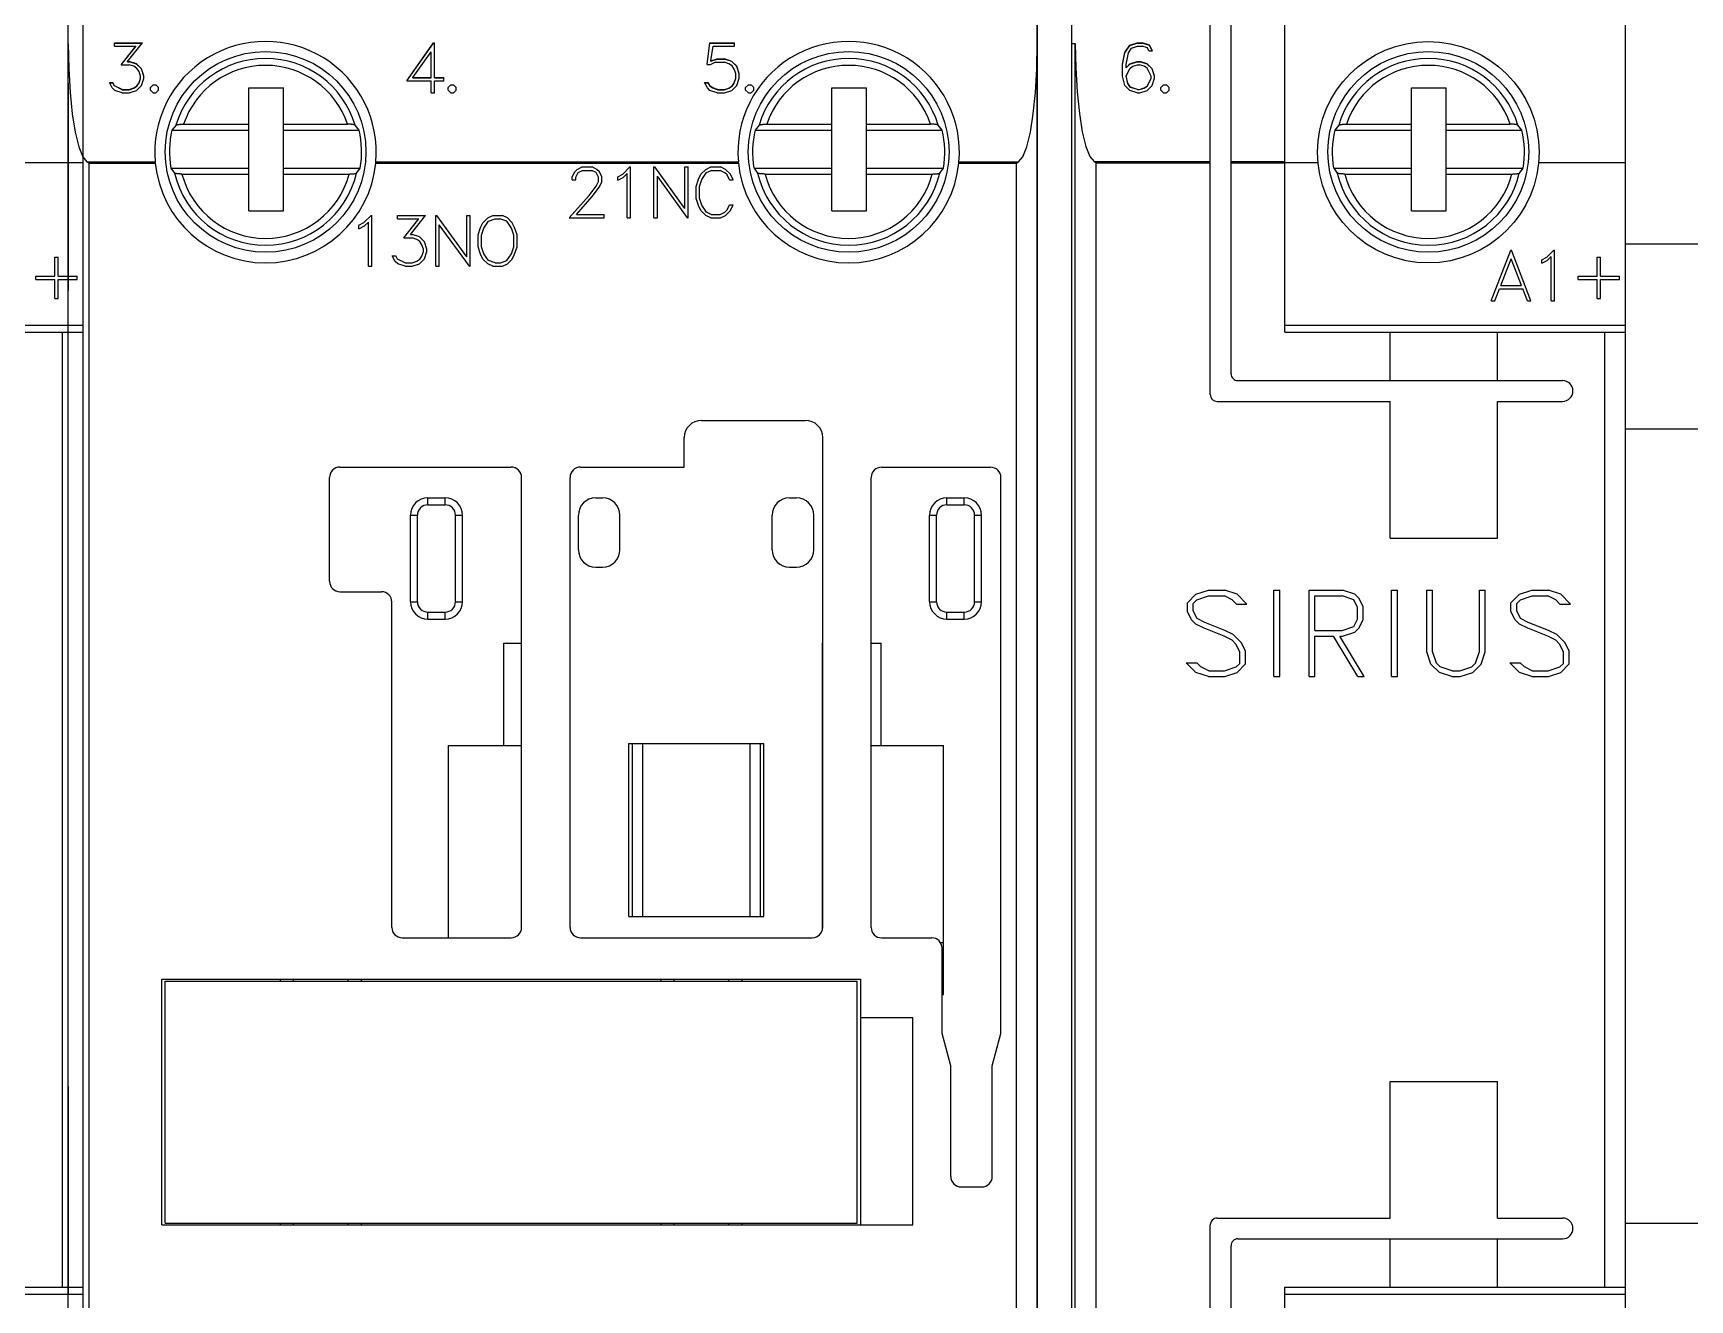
# Model space of a CAD drawing. Header units: millimetres. Extents: x -72 to 2978, y -1067 to 2817.
# Drawn here: x 362.91 to 410.79, y -822.87 to -786.27 of the extents above; entities that cross this region are included whole.
import ezdxf

# ---------------------------------------------------------------- set-up
doc = ezdxf.new("R2010")
doc.units = ezdxf.units.MM
doc.layers.add('10000_FRONT', color=7, linetype='Continuous')

msp = doc.modelspace()

# ---------------------------------------------------------------- linework, layer by layer
for p, q in [((363.928, -787.71), (363.928, -793.71)), ((364.363, -793.71), (364.363, -787.71)), ((408.928, -793.71), (408.928, -787.71)), ((363.928, -816.71), (363.928, -822.71)), ((364.363, -822.71), (364.363, -816.71)), ((408.928, -822.71), (408.928, -816.71))]:
    msp.add_line(p, q)
at = {"color": 6}
for p, q in [((408.928, -792.359), (414.672, -792.359)), ((408.928, -797.699), (414.672, -797.699)), ((408.928, -820.659), (414.672, -820.659))]:
    msp.add_line(p, q, dxfattribs=at)
at = {"layer": '10000_FRONT', "color": 7, "linetype": 'Continuous', "lineweight": 25}
for p, q in [((392.928, -837.209), (392.928, -780.209)), ((391.928, -836.009), (391.928, -781.409)), ((363.928, -836.189), (363.928, -782.209)), ((391.938, -832.699), (391.938, -784.699)), ((364.363, -790.009), (364.363, -786.012)), ((396.928, -789.979), (396.928, -786.027)), ((397.528, -789.979), (397.528, -786.027)), ((399.078, -789.979), (399.078, -786.027)), ((408.928, -790.009), (408.928, -786.012)), ((365.261, -786.545), (366.069, -786.545)), ((365.261, -786.641), (365.261, -786.545)), ((365.639, -787.084), (366.069, -786.545)), ((373.707, -787.648), (374.485, -786.545)), ((374.485, -786.545), (374.508, -786.545)), ((374.485, -786.554), (374.485, -786.545)), ((374.508, -787.552), (374.508, -786.545)), ((382.392, -787.178), (382.463, -786.545)), ((382.463, -786.545), (383.179, -786.545)), ((382.463, -786.554), (382.463, -786.545)), ((383.179, -786.641), (383.179, -786.545)), ((394.605, -786.614), (394.818, -786.544)), ((394.818, -786.544), (394.96, -786.544)), ((394.818, -786.554), (394.818, -786.544)), ((395.175, -786.614), (394.96, -786.544)), ((394.96, -786.554), (394.96, -786.544)), ((365.261, -786.554), (366.062, -786.554)), ((365.261, -786.641), (365.877, -786.641)), ((365.452, -787.183), (365.877, -786.641)), ((365.458, -787.183), (365.877, -786.651)), ((365.877, -786.651), (365.877, -786.641)), ((373.712, -787.648), (374.485, -786.554)), ((373.885, -787.552), (374.41, -786.807)), ((374.41, -787.552), (374.41, -786.807)), ((374.485, -786.554), (374.508, -786.554)), ((382.393, -787.178), (382.463, -786.554)), ((382.463, -786.554), (383.179, -786.554)), ((382.497, -787.073), (382.56, -786.641)), ((382.497, -787.073), (382.682, -787.014)), ((382.497, -787.082), (382.682, -787.022)), ((382.56, -786.641), (383.179, -786.641)), ((382.682, -787.014), (382.891, -787.014)), ((382.682, -787.022), (382.682, -787.014)), ((382.682, -787.022), (382.891, -787.022)), ((383.103, -787.083), (382.891, -787.014)), ((382.891, -787.022), (382.891, -787.014)), ((383.103, -787.091), (382.891, -787.022)), ((392.928, -786.57), (393.028, -786.57)), ((393.028, -830.848), (393.028, -786.57)), ((394.393, -787.165), (394.461, -786.824)), ((394.393, -787.173), (394.461, -786.834)), ((394.461, -786.824), (394.605, -786.614)), ((394.461, -786.834), (394.605, -786.624)), ((394.461, -786.834), (394.461, -786.824)), ((394.493, -787.17), (394.562, -786.835)), ((394.562, -786.835), (394.654, -786.699)), ((394.605, -786.624), (394.818, -786.554)), ((394.605, -786.624), (394.605, -786.614)), ((394.654, -786.699), (394.822, -786.642)), ((394.818, -786.554), (394.96, -786.554)), ((394.822, -786.642), (394.955, -786.642)), ((395.11, -786.695), (394.955, -786.642)), ((395.175, -786.624), (394.96, -786.554)), ((395.153, -786.778), (395.11, -786.695)), ((395.153, -786.778), (395.258, -786.778)), ((395.258, -786.778), (395.175, -786.614)), ((395.175, -786.624), (395.175, -786.614)), ((395.253, -786.778), (395.175, -786.624)), ((365.452, -787.183), (365.687, -787.183)), ((365.639, -787.084), (365.691, -787.084)), ((365.639, -787.093), (365.639, -787.084)), ((365.639, -787.093), (365.691, -787.093)), ((365.818, -787.227), (365.687, -787.183)), ((365.903, -787.154), (365.691, -787.084)), ((365.691, -787.093), (365.691, -787.084)), ((365.903, -787.162), (365.691, -787.093)), ((365.91, -787.287), (365.818, -787.227)), ((366.046, -787.295), (365.903, -787.154)), ((365.903, -787.162), (365.903, -787.154)), ((366.046, -787.303), (365.903, -787.162)), ((365.972, -787.378), (365.91, -787.287)), ((366.017, -787.508), (365.972, -787.378)), ((366.017, -787.571), (366.017, -787.508)), ((366.116, -787.503), (366.046, -787.295)), ((366.046, -787.303), (366.046, -787.295)), ((366.116, -787.511), (366.046, -787.303)), ((366.116, -787.575), (366.116, -787.503)), ((382.392, -787.178), (382.482, -787.178)), ((382.482, -787.178), (382.618, -787.11)), ((382.497, -787.082), (382.497, -787.073)), ((382.618, -787.11), (382.887, -787.11)), ((383.018, -787.155), (382.887, -787.11)), ((383.11, -787.216), (383.018, -787.155)), ((383.246, -787.224), (383.103, -787.083)), ((383.103, -787.091), (383.103, -787.083)), ((383.246, -787.233), (383.103, -787.091)), ((383.172, -787.307), (383.11, -787.216)), ((383.217, -787.437), (383.172, -787.307)), ((383.217, -787.569), (383.217, -787.437)), ((383.316, -787.433), (383.246, -787.224)), ((383.246, -787.233), (383.246, -787.224)), ((383.316, -787.441), (383.246, -787.233)), ((383.316, -787.573), (383.316, -787.433)), ((394.393, -787.507), (394.393, -787.165)), ((394.463, -787.783), (394.393, -787.507)), ((394.493, -787.266), (394.607, -787.154)), ((394.493, -787.274), (394.607, -787.162)), ((394.493, -787.266), (394.493, -787.17)), ((394.493, -787.274), (394.493, -787.266)), ((394.493, -787.506), (394.609, -787.278)), ((394.546, -787.714), (394.493, -787.506)), ((394.493, -787.514), (394.493, -787.506)), ((394.607, -787.154), (394.818, -787.084)), ((394.607, -787.162), (394.818, -787.093)), ((394.607, -787.162), (394.607, -787.154)), ((394.609, -787.278), (394.691, -787.226)), ((394.691, -787.226), (394.822, -787.182)), ((394.818, -787.084), (394.891, -787.084)), ((394.818, -787.093), (394.818, -787.084)), ((394.818, -787.093), (394.891, -787.093)), ((394.822, -787.182), (394.887, -787.182)), ((395.018, -787.226), (394.887, -787.182)), ((395.103, -787.154), (394.891, -787.084)), ((394.891, -787.093), (394.891, -787.084)), ((395.103, -787.162), (394.891, -787.093)), ((395.101, -787.278), (395.018, -787.226)), ((395.217, -787.508), (395.101, -787.278)), ((395.246, -787.295), (395.103, -787.154)), ((395.103, -787.162), (395.103, -787.154)), ((395.246, -787.303), (395.103, -787.162)), ((395.217, -787.567), (395.217, -787.508)), ((395.316, -787.503), (395.246, -787.295)), ((395.246, -787.303), (395.246, -787.295)), ((395.316, -787.511), (395.246, -787.303)), ((395.316, -787.574), (395.316, -787.503)), ((365.195, -787.853), (365.115, -787.694)), ((365.115, -787.694), (365.218, -787.694)), ((365.119, -787.701), (365.218, -787.701)), ((365.27, -787.924), (365.195, -787.853)), ((365.265, -787.788), (365.218, -787.694)), ((365.218, -787.701), (365.218, -787.694)), ((365.265, -787.795), (365.218, -787.701)), ((365.487, -787.896), (365.265, -787.788)), ((365.265, -787.795), (365.265, -787.788)), ((365.487, -787.903), (365.265, -787.795)), ((365.482, -787.993), (365.27, -787.924)), ((365.487, -787.896), (365.687, -787.896)), ((365.487, -787.903), (365.487, -787.896)), ((365.487, -787.903), (365.687, -787.903)), ((365.687, -787.896), (365.818, -787.851)), ((365.687, -787.903), (365.818, -787.858)), ((365.687, -787.903), (365.687, -787.896)), ((365.691, -787.993), (365.903, -787.923)), ((365.818, -787.851), (365.91, -787.792)), ((365.818, -787.858), (365.91, -787.798)), ((365.818, -787.858), (365.818, -787.851)), ((365.903, -787.923), (366.046, -787.783)), ((365.91, -787.792), (365.972, -787.701)), ((365.91, -787.798), (365.972, -787.708)), ((365.91, -787.798), (365.91, -787.792)), ((365.972, -787.701), (366.017, -787.571)), ((365.972, -787.708), (366.017, -787.578)), ((365.972, -787.708), (365.972, -787.701)), ((366.017, -787.578), (366.017, -787.571)), ((366.046, -787.783), (366.116, -787.575)), ((366.301, -787.836), (366.38, -787.758)), ((366.301, -787.843), (366.38, -787.765)), ((366.301, -787.915), (366.301, -787.836)), ((366.38, -787.993), (366.301, -787.915)), ((366.38, -787.758), (366.46, -787.758)), ((366.38, -787.765), (366.38, -787.758)), ((366.38, -787.765), (366.46, -787.765)), ((366.539, -787.836), (366.46, -787.758)), ((366.46, -787.765), (366.46, -787.758)), ((366.539, -787.843), (366.46, -787.765)), ((366.46, -787.993), (366.539, -787.915)), ((366.539, -787.915), (366.539, -787.836)), ((369.143, -787.849), (370.143, -787.849)), ((369.143, -791.399), (369.143, -787.849)), ((370.143, -791.399), (370.143, -787.849)), ((373.707, -787.648), (374.41, -787.648)), ((373.885, -787.552), (374.41, -787.552)), ((373.885, -787.559), (373.885, -787.552)), ((373.885, -787.559), (374.41, -787.559)), ((374.41, -787.559), (374.41, -787.552)), ((374.41, -787.993), (374.41, -787.648)), ((374.508, -787.552), (374.783, -787.552)), ((374.508, -787.559), (374.508, -787.552)), ((374.508, -787.559), (374.783, -787.559)), ((374.508, -787.648), (374.783, -787.648)), ((374.508, -787.993), (374.508, -787.648)), ((374.783, -787.648), (374.783, -787.552)), ((374.901, -787.836), (374.98, -787.758)), ((374.901, -787.843), (374.98, -787.765)), ((374.901, -787.915), (374.901, -787.836)), ((374.98, -787.993), (374.901, -787.915)), ((374.98, -787.758), (375.06, -787.758)), ((374.98, -787.765), (374.98, -787.758)), ((374.98, -787.765), (375.06, -787.765)), ((375.139, -787.836), (375.06, -787.758)), ((375.06, -787.765), (375.06, -787.758)), ((375.139, -787.843), (375.06, -787.765)), ((375.06, -787.993), (375.139, -787.915)), ((375.139, -787.915), (375.139, -787.836)), ((382.395, -787.853), (382.315, -787.694)), ((382.315, -787.694), (382.418, -787.694)), ((382.319, -787.701), (382.418, -787.701)), ((382.47, -787.924), (382.395, -787.853)), ((382.472, -787.799), (382.418, -787.694)), ((382.418, -787.701), (382.418, -787.694)), ((382.472, -787.806), (382.418, -787.701)), ((382.682, -787.993), (382.47, -787.924)), ((382.554, -787.851), (382.472, -787.799)), ((382.472, -787.806), (382.472, -787.799)), ((382.554, -787.858), (382.472, -787.806)), ((382.685, -787.896), (382.554, -787.851)), ((382.554, -787.858), (382.554, -787.851)), ((382.685, -787.903), (382.554, -787.858)), ((382.685, -787.896), (382.887, -787.896)), ((382.685, -787.903), (382.685, -787.896)), ((382.685, -787.903), (382.887, -787.903)), ((382.887, -787.896), (383.013, -787.856)), ((382.887, -787.903), (383.013, -787.862)), ((382.887, -787.903), (382.887, -787.896)), ((382.891, -787.993), (383.103, -787.923)), ((383.013, -787.856), (383.118, -787.781)), ((383.013, -787.862), (383.118, -787.788)), ((383.013, -787.862), (383.013, -787.856)), ((383.103, -787.923), (383.246, -787.782)), ((383.118, -787.781), (383.157, -787.723)), ((383.118, -787.788), (383.157, -787.73)), ((383.118, -787.788), (383.118, -787.781)), ((383.157, -787.723), (383.217, -787.569)), ((383.157, -787.73), (383.217, -787.576)), ((383.157, -787.73), (383.157, -787.723)), ((383.217, -787.576), (383.217, -787.569)), ((383.246, -787.782), (383.316, -787.573)), ((383.501, -787.836), (383.58, -787.758)), ((383.501, -787.843), (383.58, -787.765)), ((383.501, -787.915), (383.501, -787.836)), ((383.58, -787.993), (383.501, -787.915)), ((383.58, -787.758), (383.66, -787.758)), ((383.58, -787.765), (383.58, -787.758)), ((383.58, -787.765), (383.66, -787.765)), ((383.739, -787.836), (383.66, -787.758)), ((383.66, -787.765), (383.66, -787.758)), ((383.739, -787.843), (383.66, -787.765)), ((383.66, -787.993), (383.739, -787.915)), ((383.739, -787.915), (383.739, -787.836)), ((385.993, -787.849), (386.993, -787.849)), ((385.993, -791.399), (385.993, -787.849)), ((386.993, -791.399), (386.993, -787.849)), ((394.607, -787.923), (394.463, -787.783)), ((394.546, -787.722), (394.493, -787.514)), ((394.624, -787.829), (394.546, -787.714)), ((394.546, -787.722), (394.546, -787.714)), ((394.624, -787.836), (394.546, -787.722)), ((394.818, -787.993), (394.607, -787.923)), ((394.822, -787.894), (394.624, -787.829)), ((394.624, -787.836), (394.624, -787.829)), ((394.822, -787.901), (394.624, -787.836)), ((394.822, -787.894), (394.887, -787.894)), ((394.822, -787.901), (394.822, -787.894)), ((394.822, -787.901), (394.887, -787.901)), ((394.887, -787.894), (395.018, -787.849)), ((394.887, -787.901), (395.018, -787.856)), ((394.887, -787.901), (394.887, -787.894)), ((394.891, -787.993), (395.103, -787.923)), ((395.018, -787.849), (395.101, -787.797)), ((395.018, -787.856), (395.101, -787.805)), ((395.018, -787.856), (395.018, -787.849)), ((395.101, -787.797), (395.217, -787.567)), ((395.101, -787.805), (395.217, -787.575)), ((395.101, -787.805), (395.101, -787.797)), ((395.103, -787.923), (395.246, -787.783)), ((395.217, -787.575), (395.217, -787.567)), ((395.246, -787.783), (395.316, -787.574)), ((395.501, -787.836), (395.58, -787.758)), ((395.501, -787.843), (395.58, -787.765)), ((395.501, -787.915), (395.501, -787.836)), ((395.58, -787.993), (395.501, -787.915)), ((395.58, -787.758), (395.66, -787.758)), ((395.58, -787.765), (395.58, -787.758)), ((395.58, -787.765), (395.66, -787.765)), ((395.739, -787.836), (395.66, -787.758)), ((395.66, -787.765), (395.66, -787.758)), ((395.739, -787.843), (395.66, -787.765)), ((395.66, -787.993), (395.739, -787.915)), ((395.739, -787.915), (395.739, -787.836)), ((402.743, -787.849), (403.743, -787.849)), ((402.743, -791.399), (402.743, -787.849)), ((403.743, -791.399), (403.743, -787.849)), ((365.482, -787.993), (365.691, -787.993)), ((366.38, -787.993), (366.46, -787.993)), ((374.41, -787.993), (374.508, -787.993)), ((374.98, -787.993), (375.06, -787.993)), ((382.682, -787.993), (382.891, -787.993)), ((383.58, -787.993), (383.66, -787.993)), ((394.818, -787.993), (394.891, -787.993)), ((395.58, -787.993), (395.66, -787.993)), ((367.041, -788.928), (366.925, -789.069)), ((367.041, -788.928), (367.044, -788.925)), ((367.044, -788.925), (367.048, -788.923)), ((367.048, -788.923), (367.053, -788.92)), ((367.053, -788.92), (367.06, -788.918)), ((367.06, -788.918), (367.067, -788.916)), ((367.067, -788.916), (367.076, -788.914)), ((367.076, -788.914), (367.087, -788.911)), ((367.087, -788.911), (367.097, -788.91)), ((367.097, -788.91), (367.109, -788.908)), ((367.109, -788.908), (367.121, -788.906)), ((367.121, -788.906), (367.135, -788.905)), ((367.135, -788.905), (367.149, -788.903)), ((367.149, -788.903), (367.164, -788.902)), ((367.164, -788.902), (367.179, -788.901)), ((367.179, -788.901), (367.194, -788.9)), ((367.194, -788.9), (367.21, -788.9)), ((367.21, -788.9), (367.227, -788.899)), ((367.227, -788.899), (367.244, -788.899)), ((367.244, -788.899), (367.26, -788.899)), ((367.26, -788.899), (369.143, -788.899)), ((370.143, -788.899), (371.997, -788.899)), ((372.01, -788.899), (371.997, -788.899)), ((372.024, -788.899), (372.01, -788.899)), ((372.038, -788.899), (372.024, -788.899)), ((372.051, -788.9), (372.038, -788.899)), ((372.065, -788.9), (372.051, -788.9)), ((372.077, -788.901), (372.065, -788.9)), ((372.089, -788.902), (372.077, -788.901)), ((372.102, -788.903), (372.089, -788.902)), ((372.114, -788.904), (372.102, -788.903)), ((372.126, -788.905), (372.114, -788.904)), ((372.137, -788.906), (372.126, -788.905)), ((372.147, -788.908), (372.137, -788.906)), ((372.156, -788.909), (372.147, -788.908)), ((372.166, -788.911), (372.156, -788.909)), ((372.174, -788.912), (372.166, -788.911)), ((372.183, -788.914), (372.174, -788.912)), ((372.19, -788.916), (372.183, -788.914)), ((372.196, -788.918), (372.19, -788.916)), ((372.202, -788.919), (372.196, -788.918)), ((372.206, -788.921), (372.202, -788.919)), ((372.21, -788.923), (372.206, -788.921)), ((372.214, -788.926), (372.21, -788.923)), ((372.216, -788.928), (372.214, -788.926)), ((372.332, -789.069), (372.216, -788.928)), ((383.891, -788.928), (383.775, -789.069)), ((383.891, -788.928), (383.894, -788.925)), ((383.894, -788.925), (383.898, -788.923)), ((383.898, -788.923), (383.903, -788.92)), ((383.903, -788.92), (383.91, -788.918)), ((383.91, -788.918), (383.917, -788.916)), ((383.917, -788.916), (383.926, -788.914)), ((383.926, -788.914), (383.937, -788.911)), ((383.937, -788.911), (383.947, -788.91)), ((383.947, -788.91), (383.959, -788.908)), ((383.959, -788.908), (383.971, -788.906)), ((383.971, -788.906), (383.985, -788.905)), ((383.985, -788.905), (383.999, -788.903)), ((383.999, -788.903), (384.014, -788.902)), ((384.014, -788.902), (384.029, -788.901)), ((384.029, -788.901), (384.044, -788.9)), ((384.044, -788.9), (384.06, -788.9)), ((384.06, -788.9), (384.077, -788.899)), ((384.077, -788.899), (384.094, -788.899)), ((384.094, -788.899), (384.11, -788.899)), ((384.11, -788.899), (385.993, -788.899)), ((386.993, -788.899), (388.847, -788.899)), ((388.86, -788.899), (388.847, -788.899)), ((388.874, -788.899), (388.86, -788.899)), ((388.888, -788.899), (388.874, -788.899)), ((388.901, -788.9), (388.888, -788.899)), ((388.915, -788.9), (388.901, -788.9)), ((388.927, -788.901), (388.915, -788.9)), ((388.939, -788.902), (388.927, -788.901)), ((388.952, -788.903), (388.939, -788.902)), ((388.964, -788.904), (388.952, -788.903)), ((388.976, -788.905), (388.964, -788.904)), ((388.987, -788.906), (388.976, -788.905)), ((388.997, -788.908), (388.987, -788.906)), ((389.006, -788.909), (388.997, -788.908)), ((389.016, -788.911), (389.006, -788.909)), ((389.024, -788.912), (389.016, -788.911)), ((389.033, -788.914), (389.024, -788.912)), ((389.04, -788.916), (389.033, -788.914)), ((389.046, -788.918), (389.04, -788.916)), ((389.052, -788.919), (389.046, -788.918)), ((389.056, -788.921), (389.052, -788.919)), ((389.06, -788.923), (389.056, -788.921)), ((389.064, -788.926), (389.06, -788.923)), ((389.066, -788.928), (389.064, -788.926)), ((389.182, -789.069), (389.066, -788.928)), ((400.641, -788.928), (400.525, -789.069)), ((400.641, -788.928), (400.644, -788.925)), ((400.644, -788.925), (400.648, -788.923)), ((400.648, -788.923), (400.653, -788.92)), ((400.653, -788.92), (400.66, -788.918)), ((400.66, -788.918), (400.667, -788.916)), ((400.667, -788.916), (400.676, -788.914)), ((400.676, -788.914), (400.687, -788.911)), ((400.687, -788.911), (400.697, -788.91)), ((400.697, -788.91), (400.709, -788.908)), ((400.709, -788.908), (400.721, -788.906)), ((400.721, -788.906), (400.735, -788.905)), ((400.735, -788.905), (400.749, -788.903)), ((400.749, -788.903), (400.764, -788.902)), ((400.764, -788.902), (400.779, -788.901)), ((400.779, -788.901), (400.794, -788.9)), ((400.794, -788.9), (400.81, -788.9)), ((400.81, -788.9), (400.827, -788.899)), ((400.827, -788.899), (400.844, -788.899)), ((400.844, -788.899), (400.86, -788.899)), ((400.86, -788.899), (402.743, -788.899)), ((403.743, -788.899), (405.597, -788.899)), ((405.61, -788.899), (405.597, -788.899)), ((405.624, -788.899), (405.61, -788.899)), ((405.638, -788.899), (405.624, -788.899)), ((405.651, -788.9), (405.638, -788.899)), ((405.665, -788.9), (405.651, -788.9)), ((405.677, -788.901), (405.665, -788.9)), ((405.689, -788.902), (405.677, -788.901)), ((405.702, -788.903), (405.689, -788.902)), ((405.714, -788.904), (405.702, -788.903)), ((405.726, -788.905), (405.714, -788.904)), ((405.737, -788.906), (405.726, -788.905)), ((405.747, -788.908), (405.737, -788.906)), ((405.756, -788.909), (405.747, -788.908)), ((405.766, -788.911), (405.756, -788.909)), ((405.774, -788.912), (405.766, -788.911)), ((405.783, -788.914), (405.774, -788.912)), ((405.79, -788.916), (405.783, -788.914)), ((405.796, -788.918), (405.79, -788.916)), ((405.802, -788.919), (405.796, -788.918)), ((405.806, -788.921), (405.802, -788.919)), ((405.81, -788.923), (405.806, -788.921)), ((405.814, -788.926), (405.81, -788.923)), ((405.816, -788.928), (405.814, -788.926)), ((405.932, -789.069), (405.816, -788.928)), ((366.925, -789.069), (369.143, -789.069)), ((370.143, -789.069), (372.332, -789.069)), ((383.775, -789.069), (385.993, -789.069)), ((386.993, -789.069), (389.182, -789.069)), ((400.525, -789.069), (402.743, -789.069)), ((403.743, -789.069), (405.932, -789.069)), ((361.849, -790.009), (364.363, -790.009)), ((364.363, -794.709), (364.363, -790.009)), ((364.477, -789.995), (364.468, -789.99)), ((364.468, -789.99), (366.441, -789.99)), ((364.486, -790), (364.477, -789.995)), ((364.495, -790.005), (364.486, -790)), ((364.503, -790.01), (364.495, -790.005)), ((364.512, -790.015), (364.503, -790.01)), ((364.52, -790.02), (364.512, -790.015)), ((364.528, -790.025), (364.52, -790.02)), ((364.528, -790.025), (366.444, -790.025)), ((364.528, -827.393), (364.528, -790.025)), ((366.441, -789.995), (366.441, -789.99)), ((366.442, -790), (366.441, -789.995)), ((366.442, -790.005), (366.442, -790)), ((366.443, -790.01), (366.442, -790.005)), ((366.443, -790.015), (366.443, -790.01)), ((366.444, -790.02), (366.443, -790.015)), ((366.444, -790.025), (366.444, -790.02)), ((366.893, -790.169), (369.143, -790.169)), ((366.893, -790.169), (366.998, -790.31)), ((367.001, -790.312), (366.999, -790.31)), ((367.004, -790.314), (367.001, -790.312)), ((367.007, -790.316), (367.004, -790.314)), ((367.012, -790.318), (367.007, -790.316)), ((367.017, -790.32), (367.012, -790.318)), ((367.023, -790.322), (367.017, -790.32)), ((367.03, -790.324), (367.023, -790.322)), ((367.038, -790.325), (367.03, -790.324)), ((367.046, -790.327), (367.038, -790.325)), ((367.055, -790.329), (367.046, -790.327)), ((367.064, -790.33), (367.055, -790.329)), ((367.074, -790.331), (367.064, -790.33)), ((367.085, -790.333), (367.074, -790.331)), ((367.097, -790.334), (367.085, -790.333)), ((367.109, -790.335), (367.097, -790.334)), ((367.121, -790.336), (367.109, -790.335)), ((367.133, -790.337), (367.121, -790.336)), ((367.145, -790.337), (367.133, -790.337)), ((367.158, -790.338), (367.145, -790.337)), ((367.171, -790.338), (367.158, -790.338)), ((367.185, -790.339), (367.171, -790.338)), ((367.199, -790.339), (367.185, -790.339)), ((367.212, -790.339), (367.199, -790.339)), ((367.212, -790.339), (369.143, -790.339)), ((370.143, -790.169), (372.364, -790.169)), ((370.143, -790.339), (372.045, -790.339)), ((372.045, -790.339), (372.061, -790.339)), ((372.061, -790.339), (372.077, -790.338)), ((372.077, -790.338), (372.094, -790.338)), ((372.094, -790.338), (372.11, -790.337)), ((372.11, -790.337), (372.125, -790.336)), ((372.125, -790.336), (372.139, -790.335)), ((372.139, -790.335), (372.154, -790.334)), ((372.154, -790.334), (372.168, -790.333)), ((372.168, -790.333), (372.181, -790.331)), ((372.181, -790.331), (372.193, -790.33)), ((372.193, -790.33), (372.204, -790.328)), ((372.204, -790.328), (372.215, -790.326)), ((372.215, -790.326), (372.225, -790.324)), ((372.225, -790.324), (372.233, -790.322)), ((372.233, -790.322), (372.241, -790.32)), ((372.241, -790.32), (372.247, -790.318)), ((372.247, -790.318), (372.252, -790.315)), ((372.252, -790.315), (372.256, -790.313)), ((372.256, -790.313), (372.258, -790.31)), ((372.258, -790.31), (372.364, -790.169)), ((372.813, -790.02), (372.814, -790.015)), ((372.813, -790.025), (372.813, -790.02)), ((372.813, -790.025), (383.294, -790.025)), ((372.814, -790.01), (372.815, -790.005)), ((372.814, -790.015), (372.814, -790.01)), ((372.815, -790), (372.816, -789.995)), ((372.815, -790.005), (372.815, -790)), ((372.816, -789.99), (383.291, -789.99)), ((372.816, -789.995), (372.816, -789.99)), ((378.493, -790.42), (378.563, -790.277)), ((378.563, -790.277), (378.636, -790.206)), ((378.593, -790.428), (378.658, -790.299)), ((378.636, -790.206), (378.78, -790.136)), ((378.658, -790.299), (378.787, -790.234)), ((378.78, -790.136), (379.062, -790.136)), ((378.787, -790.234), (379.053, -790.234)), ((379.184, -790.299), (379.053, -790.234)), ((379.205, -790.207), (379.062, -790.136)), ((379.248, -790.428), (379.184, -790.299)), ((379.277, -790.278), (379.205, -790.207)), ((379.348, -790.422), (379.277, -790.278)), ((379.805, -790.416), (379.948, -790.343)), ((379.948, -790.343), (380.157, -790.136)), ((379.967, -790.439), (380.079, -790.326)), ((380.079, -791.606), (380.079, -790.326)), ((380.157, -790.136), (380.177, -790.136)), ((380.177, -791.606), (380.177, -790.136)), ((380.852, -790.136), (380.875, -790.136)), ((380.852, -791.606), (380.852, -790.136)), ((381.747, -791.337), (380.875, -790.136)), ((381.747, -790.136), (381.845, -790.136)), ((381.747, -791.337), (381.747, -790.136)), ((381.845, -791.606), (381.845, -790.136)), ((382.141, -790.488), (382.208, -790.347)), ((382.208, -790.347), (382.35, -790.207)), ((382.236, -790.501), (382.369, -790.299)), ((382.35, -790.207), (382.492, -790.136)), ((382.369, -790.299), (382.501, -790.234)), ((382.492, -790.136), (382.775, -790.136)), ((382.501, -790.234), (382.767, -790.234)), ((382.898, -790.301), (382.767, -790.234)), ((382.918, -790.206), (382.775, -790.136)), ((382.963, -790.366), (382.898, -790.301)), ((383.059, -790.346), (382.918, -790.206)), ((383.036, -790.509), (382.963, -790.366)), ((383.139, -790.509), (383.059, -790.346)), ((383.291, -789.995), (383.291, -789.99)), ((383.292, -790), (383.291, -789.995)), ((383.292, -790.005), (383.292, -790)), ((383.293, -790.01), (383.292, -790.005)), ((383.293, -790.015), (383.293, -790.01)), ((383.294, -790.02), (383.293, -790.015)), ((383.294, -790.025), (383.294, -790.02)), ((383.743, -790.169), (385.993, -790.169)), ((383.743, -790.169), (383.848, -790.31)), ((383.851, -790.312), (383.849, -790.31)), ((383.854, -790.314), (383.851, -790.312)), ((383.857, -790.316), (383.854, -790.314)), ((383.862, -790.318), (383.857, -790.316)), ((383.867, -790.32), (383.862, -790.318)), ((383.873, -790.322), (383.867, -790.32)), ((383.88, -790.324), (383.873, -790.322)), ((383.888, -790.325), (383.88, -790.324)), ((383.896, -790.327), (383.888, -790.325)), ((383.905, -790.329), (383.896, -790.327)), ((383.914, -790.33), (383.905, -790.329)), ((383.924, -790.331), (383.914, -790.33)), ((383.935, -790.333), (383.924, -790.331)), ((383.947, -790.334), (383.935, -790.333)), ((383.959, -790.335), (383.947, -790.334)), ((383.971, -790.336), (383.959, -790.335)), ((383.983, -790.337), (383.971, -790.336)), ((383.995, -790.337), (383.983, -790.337)), ((384.008, -790.338), (383.995, -790.337)), ((384.021, -790.338), (384.008, -790.338)), ((384.035, -790.339), (384.021, -790.338)), ((384.049, -790.339), (384.035, -790.339)), ((384.062, -790.339), (384.049, -790.339)), ((384.062, -790.339), (385.993, -790.339)), ((386.993, -790.169), (389.214, -790.169)), ((386.993, -790.339), (388.895, -790.339)), ((388.895, -790.339), (388.911, -790.339)), ((388.911, -790.339), (388.927, -790.338)), ((388.927, -790.338), (388.944, -790.338)), ((388.944, -790.338), (388.96, -790.337)), ((388.96, -790.337), (388.975, -790.336)), ((388.975, -790.336), (388.989, -790.335)), ((388.989, -790.335), (389.004, -790.334)), ((389.004, -790.334), (389.018, -790.333)), ((389.018, -790.333), (389.031, -790.331)), ((389.031, -790.331), (389.043, -790.33)), ((389.043, -790.33), (389.054, -790.328)), ((389.054, -790.328), (389.065, -790.326)), ((389.065, -790.326), (389.075, -790.324)), ((389.075, -790.324), (389.083, -790.322)), ((389.083, -790.322), (389.091, -790.32)), ((389.091, -790.32), (389.097, -790.318)), ((389.097, -790.318), (389.102, -790.315)), ((389.102, -790.315), (389.106, -790.313)), ((389.106, -790.313), (389.108, -790.31)), ((389.108, -790.31), (389.214, -790.169)), ((389.663, -790.02), (389.664, -790.015)), ((389.663, -790.025), (389.663, -790.02)), ((389.663, -790.025), (391.328, -790.025)), ((389.664, -790.01), (389.665, -790.005)), ((389.664, -790.015), (389.664, -790.01)), ((389.665, -790), (389.666, -789.995)), ((389.665, -790.005), (389.665, -790)), ((389.666, -789.99), (391.388, -789.99)), ((389.666, -789.995), (389.666, -789.99)), ((391.328, -790.025), (391.337, -790.02)), ((391.328, -827.393), (391.328, -790.025)), ((391.337, -790.02), (391.345, -790.015)), ((391.345, -790.015), (391.354, -790.01)), ((391.354, -790.01), (391.362, -790.005)), ((391.362, -790.005), (391.371, -790)), ((391.371, -790), (391.38, -789.995)), ((391.38, -789.995), (391.388, -789.99)), ((393.568, -789.979), (396.928, -789.979)), ((393.577, -789.984), (393.569, -789.979)), ((393.586, -789.989), (393.577, -789.984)), ((393.594, -789.994), (393.586, -789.989)), ((393.603, -789.999), (393.594, -789.994)), ((393.611, -790.004), (393.603, -789.999)), ((393.62, -790.009), (393.611, -790.004)), ((393.628, -790.014), (393.62, -790.009)), ((393.628, -790.014), (396.928, -790.014)), ((393.628, -827.404), (393.628, -790.014)), ((396.928, -790.014), (396.928, -789.979)), ((396.928, -796.709), (396.928, -790.014)), ((397.528, -789.979), (399.078, -789.979)), ((397.528, -790.014), (397.528, -789.979)), ((397.528, -790.014), (399.078, -790.014)), ((397.528, -796.109), (397.528, -790.014)), ((399.078, -790.014), (399.078, -789.979)), ((399.078, -790.009), (400.042, -790.009)), ((399.078, -794.909), (399.078, -790.014)), ((400.493, -790.169), (402.743, -790.169)), ((400.493, -790.169), (400.598, -790.31)), ((400.601, -790.312), (400.599, -790.31)), ((400.604, -790.314), (400.601, -790.312)), ((400.607, -790.316), (400.604, -790.314)), ((400.612, -790.318), (400.607, -790.316)), ((400.617, -790.32), (400.612, -790.318)), ((400.623, -790.322), (400.617, -790.32)), ((400.63, -790.324), (400.623, -790.322)), ((400.638, -790.325), (400.63, -790.324)), ((400.646, -790.327), (400.638, -790.325)), ((400.655, -790.329), (400.646, -790.327)), ((400.664, -790.33), (400.655, -790.329)), ((400.674, -790.331), (400.664, -790.33)), ((400.685, -790.333), (400.674, -790.331)), ((400.697, -790.334), (400.685, -790.333)), ((400.709, -790.335), (400.697, -790.334)), ((400.721, -790.336), (400.709, -790.335)), ((400.733, -790.337), (400.721, -790.336)), ((400.745, -790.337), (400.733, -790.337)), ((400.758, -790.338), (400.745, -790.337)), ((400.771, -790.338), (400.758, -790.338)), ((400.785, -790.339), (400.771, -790.338)), ((400.799, -790.339), (400.785, -790.339)), ((400.812, -790.339), (400.799, -790.339)), ((400.812, -790.339), (402.743, -790.339)), ((403.743, -790.169), (405.964, -790.169)), ((403.743, -790.339), (405.645, -790.339)), ((405.645, -790.339), (405.661, -790.339)), ((405.661, -790.339), (405.677, -790.338)), ((405.677, -790.338), (405.694, -790.338)), ((405.694, -790.338), (405.71, -790.337)), ((405.71, -790.337), (405.725, -790.336)), ((405.725, -790.336), (405.739, -790.335)), ((405.739, -790.335), (405.754, -790.334)), ((405.754, -790.334), (405.768, -790.333)), ((405.768, -790.333), (405.781, -790.331)), ((405.781, -790.331), (405.793, -790.33)), ((405.793, -790.33), (405.804, -790.328)), ((405.804, -790.328), (405.815, -790.326)), ((405.815, -790.326), (405.825, -790.324)), ((405.825, -790.324), (405.833, -790.322)), ((405.833, -790.322), (405.841, -790.32)), ((405.841, -790.32), (405.847, -790.318)), ((405.847, -790.318), (405.852, -790.315)), ((405.852, -790.315), (405.856, -790.313)), ((405.856, -790.313), (405.858, -790.31)), ((405.858, -790.31), (405.964, -790.169)), ((406.414, -790.009), (408.928, -790.009)), ((408.928, -794.709), (408.928, -790.009)), ((378.493, -790.509), (378.493, -790.42)), ((378.493, -790.509), (378.593, -790.509)), ((378.593, -790.509), (378.593, -790.428)), ((378.978, -790.963), (379.182, -790.691)), ((379.07, -790.985), (379.277, -790.708)), ((379.182, -790.691), (379.248, -790.557)), ((379.248, -790.557), (379.248, -790.428)), ((379.277, -790.708), (379.348, -790.567)), ((379.348, -790.567), (379.348, -790.422)), ((379.805, -790.519), (379.805, -790.416)), ((379.805, -790.519), (379.967, -790.439)), ((381.821, -791.606), (380.95, -790.405)), ((380.95, -791.606), (380.95, -790.405)), ((382.071, -790.698), (382.141, -790.488)), ((382.071, -791.044), (382.071, -790.698)), ((382.169, -790.701), (382.236, -790.501)), ((382.169, -791.04), (382.169, -790.701)), ((383.036, -790.509), (383.139, -790.509)), ((378.405, -791.606), (378.978, -790.963)), ((378.613, -791.508), (379.07, -790.985)), ((382.141, -791.253), (382.071, -791.044)), ((382.208, -791.395), (382.141, -791.253)), ((382.236, -791.241), (382.169, -791.04)), ((382.369, -791.443), (382.236, -791.241)), ((382.963, -791.376), (383.036, -791.233)), ((383.036, -791.233), (383.139, -791.233)), ((383.059, -791.396), (383.139, -791.233)), ((369.143, -791.399), (370.143, -791.399)), ((372.327, -791.816), (372.471, -791.743)), ((372.327, -791.919), (372.327, -791.816)), ((372.471, -791.743), (372.679, -791.536)), ((372.49, -791.839), (372.602, -791.726)), ((372.602, -793.006), (372.602, -791.726)), ((372.679, -791.536), (372.7, -791.536)), ((372.7, -793.006), (372.7, -791.536)), ((373.439, -791.536), (374.246, -791.536)), ((373.439, -791.634), (373.439, -791.536)), ((373.439, -791.634), (374.054, -791.634)), ((373.629, -792.184), (374.054, -791.634)), ((373.816, -792.084), (374.246, -791.536)), ((374.552, -791.536), (374.575, -791.536)), ((374.552, -793.006), (374.552, -791.536)), ((375.447, -792.737), (374.575, -791.536)), ((375.521, -793.006), (374.65, -791.805)), ((374.65, -793.006), (374.65, -791.805)), ((375.447, -791.536), (375.545, -791.536)), ((375.447, -792.737), (375.447, -791.536)), ((375.545, -793.006), (375.545, -791.536)), ((375.842, -791.888), (375.909, -791.747)), ((375.909, -791.747), (376.051, -791.607)), ((375.936, -791.902), (376.069, -791.702)), ((376.051, -791.607), (376.193, -791.536)), ((376.069, -791.702), (376.268, -791.635)), ((376.193, -791.536), (376.475, -791.536)), ((376.268, -791.635), (376.401, -791.635)), ((376.599, -791.702), (376.401, -791.635)), ((376.618, -791.607), (376.475, -791.536)), ((376.734, -791.902), (376.599, -791.702)), ((376.758, -791.747), (376.618, -791.607)), ((376.827, -791.888), (376.758, -791.747)), ((378.405, -791.606), (379.416, -791.606)), ((378.613, -791.508), (379.416, -791.508)), ((379.416, -791.606), (379.416, -791.508)), ((380.079, -791.606), (380.177, -791.606)), ((380.852, -791.606), (380.95, -791.606)), ((381.821, -791.606), (381.845, -791.606)), ((382.35, -791.535), (382.208, -791.395)), ((382.492, -791.606), (382.35, -791.535)), ((382.501, -791.508), (382.369, -791.443)), ((382.492, -791.606), (382.775, -791.606)), ((382.501, -791.508), (382.767, -791.508)), ((382.767, -791.508), (382.898, -791.441)), ((382.775, -791.606), (382.918, -791.536)), ((382.898, -791.441), (382.963, -791.376)), ((382.918, -791.536), (383.059, -791.396)), ((385.993, -791.399), (386.993, -791.399)), ((402.743, -791.399), (403.743, -791.399)), ((372.327, -791.919), (372.49, -791.839)), ((373.629, -792.184), (373.865, -792.184)), ((373.816, -792.084), (373.868, -792.084)), ((373.996, -792.229), (373.865, -792.184)), ((374.08, -792.154), (373.868, -792.084)), ((374.088, -792.289), (373.996, -792.229)), ((374.223, -792.298), (374.08, -792.154)), ((374.149, -792.382), (374.088, -792.289)), ((374.293, -792.509), (374.223, -792.298)), ((375.771, -792.098), (375.842, -791.888)), ((375.771, -792.444), (375.771, -792.098)), ((375.869, -792.102), (375.936, -791.902)), ((375.869, -792.441), (375.869, -792.102)), ((376.8, -792.102), (376.734, -791.902)), ((376.8, -792.441), (376.8, -792.102)), ((376.898, -792.098), (376.827, -791.888)), ((376.898, -792.444), (376.898, -792.098)), ((363.538, -792.746), (363.636, -792.746)), ((363.538, -793.292), (363.538, -792.746)), ((363.636, -793.292), (363.636, -792.746)), ((363.928, -792.299), (363.928, -792.299)), ((373.373, -792.864), (373.292, -792.702)), ((373.292, -792.702), (373.396, -792.702)), ((373.443, -792.798), (373.396, -792.702)), ((374.088, -792.802), (374.149, -792.71)), ((374.194, -792.513), (374.149, -792.382)), ((374.149, -792.71), (374.194, -792.577)), ((374.194, -792.577), (374.194, -792.513)), ((374.223, -792.793), (374.293, -792.581)), ((374.293, -792.581), (374.293, -792.509)), ((375.842, -792.653), (375.771, -792.444)), ((375.909, -792.795), (375.842, -792.653)), ((375.936, -792.641), (375.869, -792.441)), ((376.069, -792.841), (375.936, -792.641)), ((376.599, -792.841), (376.734, -792.641)), ((376.734, -792.641), (376.8, -792.441)), ((376.758, -792.795), (376.827, -792.653)), ((376.827, -792.653), (376.898, -792.444)), ((405.048, -794.006), (405.61, -792.536)), ((405.61, -792.536), (405.631, -792.536)), ((406.193, -794.006), (405.631, -792.536)), ((406.505, -792.816), (406.648, -792.743)), ((406.648, -792.743), (406.857, -792.536)), ((406.667, -792.839), (406.779, -792.726)), ((406.779, -794.006), (406.779, -792.726)), ((406.857, -792.536), (406.877, -792.536)), ((406.877, -794.006), (406.877, -792.536)), ((408.104, -792.746), (408.202, -792.746)), ((408.104, -793.292), (408.104, -792.746)), ((408.202, -793.292), (408.202, -792.746)), ((372.602, -793.006), (372.7, -793.006)), ((373.447, -792.936), (373.373, -792.864)), ((373.665, -792.908), (373.443, -792.798)), ((373.659, -793.006), (373.447, -792.936)), ((373.659, -793.006), (373.868, -793.006)), ((373.665, -792.908), (373.865, -792.908)), ((373.865, -792.908), (373.996, -792.862)), ((373.868, -793.006), (374.08, -792.935)), ((373.996, -792.862), (374.088, -792.802)), ((374.08, -792.935), (374.223, -792.793)), ((374.552, -793.006), (374.65, -793.006)), ((375.521, -793.006), (375.545, -793.006)), ((376.051, -792.935), (375.909, -792.795)), ((376.193, -793.006), (376.051, -792.935)), ((376.268, -792.908), (376.069, -792.841)), ((376.193, -793.006), (376.475, -793.006)), ((376.268, -792.908), (376.417, -792.908)), ((376.417, -792.908), (376.599, -792.841)), ((376.475, -793.006), (376.618, -792.935)), ((376.618, -792.935), (376.758, -792.795)), ((405.323, -793.558), (405.62, -792.793)), ((405.918, -793.558), (405.62, -792.793)), ((406.505, -792.919), (406.505, -792.816)), ((406.505, -792.919), (406.667, -792.839)), ((362.99, -793.292), (363.538, -793.292)), ((362.99, -793.39), (362.99, -793.292)), ((362.99, -793.39), (363.538, -793.39)), ((363.538, -793.936), (363.538, -793.39)), ((363.636, -793.292), (364.184, -793.292)), ((363.636, -793.39), (364.184, -793.39)), ((363.636, -793.936), (363.636, -793.39)), ((364.184, -793.39), (364.184, -793.292)), ((405.15, -794.006), (405.285, -793.656)), ((405.285, -793.656), (405.955, -793.656)), ((405.323, -793.558), (405.918, -793.558)), ((406.091, -794.006), (405.955, -793.656)), ((407.555, -793.292), (408.104, -793.292)), ((407.555, -793.39), (407.555, -793.292)), ((407.555, -793.39), (408.104, -793.39)), ((408.104, -793.936), (408.104, -793.39)), ((408.202, -793.292), (408.75, -793.292)), ((408.202, -793.39), (408.75, -793.39)), ((408.202, -793.936), (408.202, -793.39)), ((408.75, -793.39), (408.75, -793.292)), ((363.538, -793.936), (363.636, -793.936)), ((405.048, -794.006), (405.15, -794.006)), ((406.091, -794.006), (406.193, -794.006)), ((406.779, -794.006), (406.877, -794.006)), ((408.104, -793.936), (408.202, -793.936)), ((354.513, -794.709), (364.363, -794.709)), ((354.513, -794.909), (364.363, -794.909)), ((363.763, -822.509), (363.763, -794.909)), ((364.363, -794.909), (364.363, -794.709)), ((364.363, -822.509), (364.363, -794.909)), ((399.078, -794.709), (408.928, -794.709)), ((399.078, -794.909), (408.928, -794.909)), ((402.128, -796.309), (402.128, -794.909)), ((405.228, -796.309), (405.228, -794.909)), ((408.328, -822.509), (408.328, -794.909)), ((408.928, -794.909), (408.928, -794.709)), ((408.928, -822.509), (408.928, -794.909)), ((397.728, -796.309), (407.108, -796.309)), ((397.128, -796.909), (402.128, -796.909)), ((402.128, -800.859), (402.128, -796.909)), ((405.228, -796.909), (407.108, -796.909)), ((405.228, -800.859), (405.228, -796.909)), ((382.228, -797.457), (385.228, -797.457)), ((381.728, -798.809), (381.728, -797.957)), ((385.728, -812.109), (385.728, -797.957)), ((371.778, -798.809), (376.728, -798.809)), ((378.728, -798.809), (381.728, -798.809)), ((387.428, -798.811), (390.578, -798.811)), ((371.478, -802.109), (371.478, -799.109)), ((377.028, -812.109), (377.028, -799.109)), ((378.428, -812.109), (378.428, -799.109)), ((387.128, -812.111), (387.128, -799.111)), ((390.878, -815.176), (390.878, -799.111)), ((374.318, -799.699), (374.818, -799.699)), ((374.318, -799.899), (374.318, -799.699)), ((374.318, -799.899), (374.818, -799.899)), ((374.818, -799.899), (374.818, -799.699)), ((379.168, -799.699), (379.368, -799.699)), ((384.768, -799.699), (384.968, -799.699)), ((389.318, -799.699), (389.818, -799.699)), ((389.318, -799.899), (389.318, -799.699)), ((389.318, -799.899), (389.818, -799.899)), ((389.818, -799.899), (389.818, -799.699)), ((373.818, -800.199), (374.018, -800.199)), ((373.818, -802.699), (373.818, -800.199)), ((374.018, -802.699), (374.018, -800.199)), ((375.118, -800.199), (375.318, -800.199)), ((375.118, -802.699), (375.118, -800.199)), ((375.318, -802.699), (375.318, -800.199)), ((378.668, -801.199), (378.668, -800.199)), ((379.868, -801.199), (379.868, -800.199)), ((384.268, -801.199), (384.268, -800.199)), ((385.468, -801.199), (385.468, -800.199)), ((388.818, -800.199), (389.018, -800.199)), ((388.818, -802.699), (388.818, -800.199)), ((389.018, -802.699), (389.018, -800.199)), ((390.118, -800.199), (390.318, -800.199)), ((390.118, -802.699), (390.118, -800.199)), ((390.318, -802.699), (390.318, -800.199)), ((402.128, -800.859), (405.228, -800.859)), ((379.168, -801.699), (379.368, -801.699)), ((384.768, -801.699), (384.968, -801.699)), ((371.778, -802.409), (372.978, -802.409)), ((373.278, -812.109), (373.278, -802.709)), ((373.818, -802.699), (374.018, -802.699)), ((375.118, -802.699), (375.318, -802.699)), ((388.818, -802.699), (389.018, -802.699)), ((390.118, -802.699), (390.318, -802.699)), ((396.265, -802.731), (396.513, -802.485)), ((396.265, -802.981), (396.265, -802.731)), ((396.435, -802.749), (396.539, -802.645)), ((396.435, -802.966), (396.435, -802.749)), ((396.513, -802.485), (396.872, -802.365)), ((396.539, -802.645), (396.879, -802.531)), ((396.872, -802.365), (397.346, -802.365)), ((396.879, -802.531), (397.334, -802.531)), ((397.559, -802.645), (397.334, -802.531)), ((397.705, -802.483), (397.346, -802.365)), ((397.681, -802.766), (397.559, -802.645)), ((397.681, -802.766), (397.986, -802.766)), ((397.986, -802.766), (397.705, -802.483)), ((398.767, -802.365), (398.933, -802.365)), ((398.767, -804.864), (398.767, -802.365)), ((398.933, -804.864), (398.933, -802.365)), ((399.787, -802.365), (400.746, -802.365)), ((399.787, -804.864), (399.787, -802.365)), ((399.953, -802.531), (400.738, -802.531)), ((399.953, -803.531), (399.953, -802.531)), ((401.071, -802.646), (400.738, -802.531)), ((401.104, -802.485), (400.746, -802.365)), ((401.182, -802.862), (401.071, -802.646)), ((401.23, -802.606), (401.104, -802.485)), ((401.348, -802.85), (401.23, -802.606)), ((402.167, -802.365), (402.333, -802.365)), ((402.167, -804.864), (402.167, -802.365)), ((402.333, -804.864), (402.333, -802.365)), ((403.187, -802.365), (403.353, -802.365)), ((403.187, -804.142), (403.187, -802.365)), ((403.353, -804.137), (403.353, -802.365)), ((404.707, -802.365), (404.873, -802.365)), ((404.707, -804.137), (404.707, -802.365)), ((404.873, -804.142), (404.873, -802.365)), ((405.615, -802.731), (405.863, -802.485)), ((405.615, -802.981), (405.615, -802.731)), ((405.785, -802.749), (405.889, -802.645)), ((405.785, -802.966), (405.785, -802.749)), ((405.863, -802.485), (406.222, -802.365)), ((405.889, -802.645), (406.229, -802.531)), ((406.222, -802.365), (406.696, -802.365)), ((406.229, -802.531), (406.684, -802.531)), ((406.909, -802.645), (406.684, -802.531)), ((407.055, -802.483), (406.696, -802.365)), ((407.031, -802.766), (406.909, -802.645)), ((407.031, -802.766), (407.336, -802.766)), ((407.336, -802.766), (407.055, -802.483)), ((374.318, -802.999), (374.818, -802.999)), ((374.318, -803.199), (374.318, -802.999)), ((374.318, -803.199), (374.818, -803.199)), ((374.818, -803.199), (374.818, -802.999)), ((389.318, -802.999), (389.818, -802.999)), ((389.318, -803.199), (389.318, -802.999)), ((389.318, -803.199), (389.818, -803.199)), ((389.818, -803.199), (389.818, -802.999)), ((396.386, -803.223), (396.265, -802.981)), ((396.51, -803.347), (396.386, -803.223)), ((396.545, -803.185), (396.435, -802.966)), ((396.768, -803.297), (396.545, -803.185)), ((397.352, -803.532), (396.768, -803.297)), ((401.071, -803.417), (401.182, -803.2)), ((401.182, -803.2), (401.182, -802.862)), ((401.23, -803.456), (401.348, -803.212)), ((401.348, -803.212), (401.348, -802.85)), ((405.736, -803.223), (405.615, -802.981)), ((405.86, -803.347), (405.736, -803.223)), ((405.895, -803.185), (405.785, -802.966)), ((406.118, -803.297), (405.895, -803.185)), ((406.702, -803.532), (406.118, -803.297)), ((396.749, -803.464), (396.51, -803.347)), ((397.328, -803.697), (396.749, -803.464)), ((397.559, -803.814), (397.328, -803.697)), ((397.591, -803.647), (397.352, -803.532)), ((397.832, -803.888), (397.591, -803.647)), ((399.953, -803.531), (400.738, -803.531)), ((399.953, -803.698), (400.492, -803.698)), ((399.953, -804.864), (399.953, -803.698)), ((401.189, -804.864), (400.492, -803.698)), ((401.37, -804.864), (400.672, -803.698)), ((400.672, -803.698), (400.745, -803.698)), ((400.738, -803.531), (401.071, -803.417)), ((400.745, -803.698), (401.103, -803.577)), ((401.103, -803.577), (401.23, -803.456)), ((406.099, -803.464), (405.86, -803.347)), ((406.678, -803.697), (406.099, -803.464)), ((406.909, -803.814), (406.678, -803.697)), ((406.941, -803.647), (406.702, -803.532)), ((407.182, -803.888), (406.941, -803.647)), ((376.518, -803.899), (377.028, -803.899)), ((376.518, -806.849), (376.518, -803.899)), ((385.718, -803.899), (385.728, -803.899)), ((385.718, -812.186), (385.718, -803.899)), ((387.128, -803.899), (387.418, -803.899)), ((387.418, -806.849), (387.418, -803.899)), ((397.668, -803.923), (397.559, -803.814)), ((397.782, -804.148), (397.668, -803.923)), ((397.782, -804.479), (397.782, -804.148)), ((397.948, -804.13), (397.832, -803.888)), ((397.948, -804.498), (397.948, -804.13)), ((403.305, -804.502), (403.187, -804.142)), ((403.468, -804.477), (403.353, -804.137)), ((404.592, -804.477), (404.707, -804.137)), ((404.753, -804.502), (404.873, -804.142)), ((407.018, -803.923), (406.909, -803.814)), ((407.132, -804.148), (407.018, -803.923)), ((407.132, -804.479), (407.132, -804.148)), ((407.298, -804.13), (407.182, -803.888)), ((407.298, -804.498), (407.298, -804.13)), ((396.513, -804.745), (396.23, -804.463)), ((396.23, -804.463), (396.536, -804.463)), ((396.872, -804.864), (396.513, -804.745)), ((396.659, -804.583), (396.536, -804.463)), ((396.882, -804.697), (396.659, -804.583)), ((396.882, -804.697), (397.338, -804.697)), ((397.338, -804.697), (397.678, -804.583)), ((397.346, -804.864), (397.705, -804.743)), ((397.678, -804.583), (397.782, -804.479)), ((397.705, -804.743), (397.948, -804.498)), ((403.55, -804.744), (403.305, -804.502)), ((403.574, -804.584), (403.468, -804.477)), ((403.91, -804.864), (403.55, -804.744)), ((403.915, -804.698), (403.574, -804.584)), ((403.915, -804.698), (404.143, -804.698)), ((404.143, -804.698), (404.485, -804.584)), ((404.15, -804.864), (404.51, -804.744)), ((404.485, -804.584), (404.592, -804.477)), ((404.51, -804.744), (404.753, -804.502)), ((405.863, -804.745), (405.58, -804.463)), ((405.58, -804.463), (405.886, -804.463)), ((406.222, -804.864), (405.863, -804.745)), ((406.009, -804.583), (405.886, -804.463)), ((406.232, -804.697), (406.009, -804.583)), ((406.232, -804.697), (406.688, -804.697)), ((406.688, -804.697), (407.028, -804.583)), ((406.696, -804.864), (407.055, -804.743)), ((407.028, -804.583), (407.132, -804.479)), ((407.055, -804.743), (407.298, -804.498)), ((396.872, -804.864), (397.346, -804.864)), ((398.767, -804.864), (398.933, -804.864)), ((399.787, -804.864), (399.953, -804.864)), ((401.189, -804.864), (401.37, -804.864)), ((402.167, -804.864), (402.333, -804.864)), ((403.91, -804.864), (404.15, -804.864)), ((406.222, -804.864), (406.696, -804.864)), ((374.918, -806.849), (377.028, -806.849)), ((374.918, -812.409), (374.918, -806.849)), ((380.125, -806.799), (384.029, -806.799)), ((380.125, -811.799), (380.125, -806.799)), ((380.128, -811.799), (380.128, -806.799)), ((380.228, -811.799), (380.228, -806.799)), ((380.528, -811.799), (380.528, -806.799)), ((383.628, -811.799), (383.628, -806.799)), ((383.928, -811.799), (383.928, -806.799)), ((384.028, -811.799), (384.028, -806.799)), ((384.029, -811.799), (384.029, -806.799)), ((385.718, -806.849), (385.728, -806.849)), ((387.128, -806.849), (387.418, -806.849)), ((387.418, -806.849), (389.218, -806.849)), ((389.218, -814.049), (389.218, -806.849)), ((380.125, -811.799), (384.029, -811.799)), ((373.578, -812.409), (376.728, -812.409)), ((378.728, -812.409), (385.428, -812.409)), ((387.428, -812.411), (388.878, -812.411)), ((389.131, -812.549), (389.218, -812.549)), ((389.178, -815.176), (389.178, -812.711)), ((366.628, -813.609), (386.828, -813.609)), ((366.628, -820.709), (366.628, -813.609)), ((366.728, -813.659), (386.728, -813.659)), ((366.728, -820.659), (366.728, -813.659)), ((370.436, -813.659), (370.436, -813.609)), ((372.02, -813.659), (372.02, -813.609)), ((381.436, -813.659), (381.436, -813.609)), ((383.02, -813.659), (383.02, -813.609)), ((386.728, -820.659), (386.728, -813.659)), ((386.828, -820.709), (386.828, -813.609)), ((389.178, -814.049), (389.218, -814.049)), ((386.828, -814.709), (388.328, -814.709)), ((388.328, -820.709), (388.328, -814.709)), ((389.428, -816.109), (389.178, -815.176)), ((390.628, -816.109), (390.878, -815.176)), ((389.428, -819.309), (389.428, -816.109)), ((390.628, -819.309), (390.628, -816.109)), ((402.128, -816.559), (405.228, -816.559)), ((402.128, -820.509), (402.128, -816.559)), ((405.228, -820.509), (405.228, -816.559)), ((389.728, -819.609), (390.328, -819.609)), ((397.128, -820.509), (402.128, -820.509)), ((405.228, -820.509), (407.108, -820.509)), ((366.628, -820.709), (388.328, -820.709)), ((366.728, -820.659), (386.728, -820.659)), ((370.436, -820.709), (370.436, -820.659)), ((372.02, -820.709), (372.02, -820.659)), ((381.436, -820.709), (381.436, -820.659)), ((383.02, -820.709), (383.02, -820.659)), ((396.928, -837.209), (396.928, -820.709)), ((397.528, -836.209), (397.528, -821.309)), ((397.728, -821.109), (407.108, -821.109)), ((402.128, -822.509), (402.128, -821.109)), ((405.228, -822.509), (405.228, -821.109)), ((354.513, -822.509), (364.363, -822.509)), ((354.513, -822.709), (364.363, -822.709)), ((364.363, -822.709), (364.363, -822.509)), ((364.363, -827.409), (364.363, -822.709)), ((399.078, -822.509), (408.928, -822.509)), ((399.078, -836.209), (399.078, -822.509)), ((399.078, -822.709), (408.928, -822.709)), ((408.928, -822.709), (408.928, -822.509)), ((408.928, -827.409), (408.928, -822.709))]:
    msp.add_line(p, q, dxfattribs=at)
for points in [[(363.928, -786.581), (363.942, -787.296), (363.981, -787.979), (364.044, -788.601), (364.128, -789.133), (364.23, -789.554), (364.345, -789.844), (364.468, -789.99)], [(391.388, -789.99), (391.511, -789.844), (391.627, -789.554), (391.729, -789.133), (391.813, -788.601), (391.876, -787.979), (391.915, -787.296), (391.928, -786.581)], [(393.028, -786.57), (393.042, -787.285), (393.081, -787.968), (393.144, -788.59), (393.228, -789.122), (393.33, -789.543), (393.445, -789.833), (393.568, -789.979)]]:
    msp.add_lwpolyline(points, dxfattribs=at)
for centre, radius in [((403.228, -789.709), 3.2), ((369.628, -789.699), 2.9), ((386.478, -789.699), 2.9), ((403.228, -789.699), 2.9)]:
    msp.add_circle(centre, radius, dxfattribs=at)
for centre, radius, start, end in [((369.628, -789.709), 3.2, 354.9559, 185.0441), ((386.478, -789.709), 3.2, 354.9559, 185.0441), ((369.628, -789.699), 2.7, 90, 163.4023), ((369.628, -789.699), 2.7, 16.5977, 90), ((386.478, -789.699), 2.7, 90, 163.4023), ((386.478, -789.699), 2.7, 16.5977, 90), ((403.228, -789.699), 2.7, 90, 163.4023), ((403.228, -789.699), 2.7, 16.5977, 90), ((369.628, -789.699), 2.5, 18.6629, 161.3371), ((386.478, -789.699), 2.5, 18.6629, 161.3371), ((403.228, -789.699), 2.5, 18.6629, 161.3371), ((369.628, -789.699), 2.776, 166.8814, 189.7486), ((369.628, -789.699), 2.776, 350.2514, 13.1186), ((386.478, -789.699), 2.776, 166.8814, 189.7486), ((386.478, -789.699), 2.776, 350.2514, 13.1186), ((403.228, -789.699), 2.776, 166.8814, 189.7486), ((403.228, -789.699), 2.776, 350.2514, 13.1186), ((369.628, -789.709), 3.2, 185.6645, 354.3355), ((369.628, -789.699), 2.7, 193.0846, 346.9154), ((369.628, -789.699), 2.5, 194.8328, 345.1672), ((386.478, -789.709), 3.2, 185.6645, 354.3355), ((386.478, -789.699), 2.7, 193.0846, 346.9154), ((386.478, -789.699), 2.5, 194.8328, 345.1672), ((403.228, -789.699), 2.7, 193.0846, 346.9154), ((403.228, -789.699), 2.5, 194.8328, 345.1672), ((397.728, -796.109), 0.2, 180, 270.0001), ((407.108, -796.609), 0.3, 270.0001, 89.9999), ((397.128, -796.709), 0.2, 180.0001, 269.9999), ((382.228, -797.957), 0.5, 90, 180), ((385.228, -797.957), 0.5, 0, 90), ((371.778, -799.109), 0.3, 90.0003, 179.9999), ((376.728, -799.109), 0.3, 359.9999, 90.0003), ((378.728, -799.109), 0.3, 90.0002, 180), ((387.428, -799.111), 0.3, 90, 180), ((390.578, -799.111), 0.3, 0, 90), ((374.318, -800.199), 0.5, 90, 180), ((374.318, -800.199), 0.3, 89.9999, 180), ((374.818, -800.199), 0.5, 0, 90), ((374.818, -800.199), 0.3, 0, 89.9999), ((379.168, -800.199), 0.5, 90, 180), ((379.368, -800.199), 0.5, 0, 90), ((384.768, -800.199), 0.5, 90, 180), ((384.968, -800.199), 0.5, 0, 90), ((389.318, -800.199), 0.5, 90, 180), ((389.318, -800.199), 0.3, 90, 180), ((389.818, -800.199), 0.5, 0, 90), ((389.818, -800.199), 0.3, 0, 90), ((379.168, -801.199), 0.5, 180, 270), ((379.368, -801.199), 0.5, 270, 0), ((384.768, -801.199), 0.5, 180, 270), ((384.968, -801.199), 0.5, 270, 0), ((371.778, -802.109), 0.3, 180, 270.0001), ((372.978, -802.709), 0.3, 0, 90), ((374.318, -802.699), 0.5, 180, 270), ((374.318, -802.699), 0.3, 180, 270.0001), ((374.818, -802.699), 0.3, 270.0001, 0), ((374.818, -802.699), 0.5, 270, 0), ((389.318, -802.699), 0.5, 180, 270), ((389.318, -802.699), 0.3, 180, 270), ((389.818, -802.699), 0.3, 270, 0), ((389.818, -802.699), 0.5, 270, 0), ((373.578, -812.109), 0.3, 180, 270), ((376.728, -812.109), 0.3, 270, 0), ((378.728, -812.109), 0.3, 180, 270), ((385.428, -812.109), 0.3, 270, 0), ((387.428, -812.111), 0.3, 180, 270), ((388.878, -812.711), 0.3, 0, 90), ((370.436, -813.767), 0.408, 157.2151, 164.6495), ((372.02, -813.767), 0.408, 15.3505, 22.7849), ((381.436, -813.767), 0.408, 157.2151, 164.6495), ((383.02, -813.767), 0.408, 15.3505, 22.7849), ((389.728, -819.309), 0.3, 179.9999, 270), ((390.328, -819.309), 0.3, 270, 0.0001), ((397.128, -820.709), 0.2, 90.0001, 180.0001), ((407.108, -820.809), 0.3, 0.0001, 89.9999), ((370.436, -820.551), 0.408, 195.3505, 202.7849), ((372.02, -820.551), 0.408, 337.2151, 344.6495), ((381.436, -820.551), 0.408, 195.3505, 202.7849), ((383.02, -820.551), 0.408, 337.2151, 344.6495), ((407.108, -820.809), 0.3, 270.0001, 0.0001), ((397.728, -821.309), 0.2, 89.9999, 179.9999)]:
    msp.add_arc(centre, radius, start, end, dxfattribs=at)

doc.saveas('drawing.dxf')
